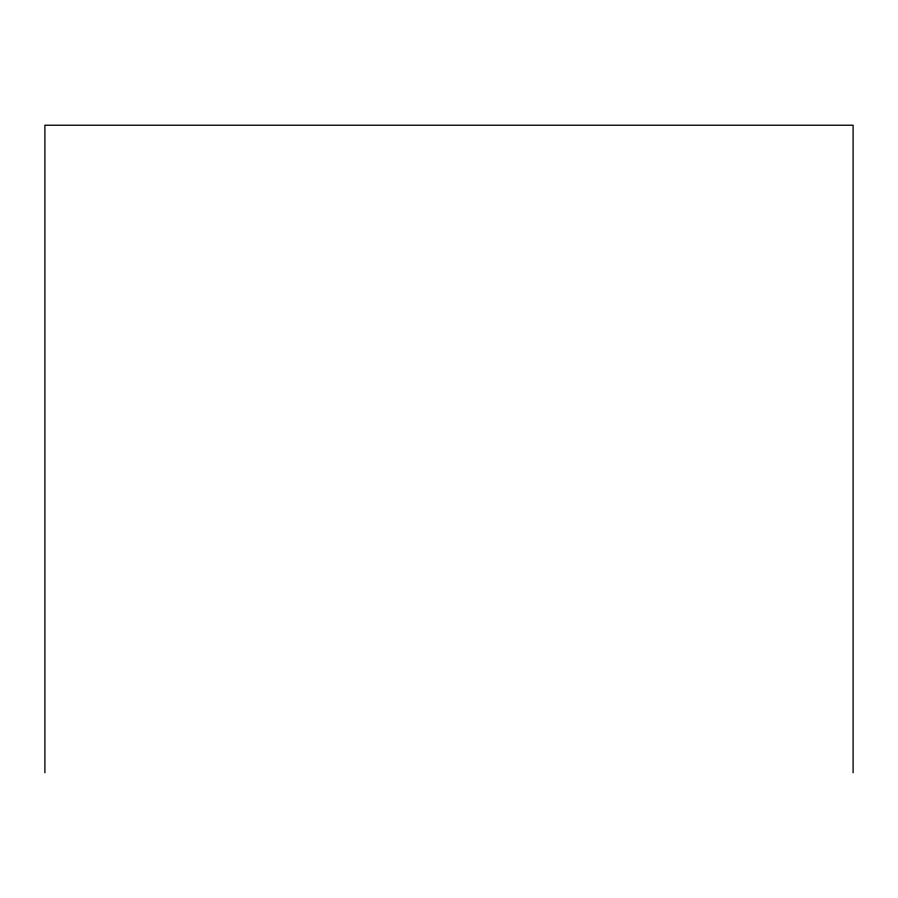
<?xml version="1.0" encoding="UTF-8"?>
<svg xmlns="http://www.w3.org/2000/svg" width="898" height="898" viewBox="0 0 898 898"><rect width="100%" height="100%" fill="white"/><g stroke="black" fill="none" stroke-linecap="round" stroke-linejoin="round"><path stroke-width="1.35" d="M853.1 772.774L853.1 125.226L44.9 125.226L44.9 772.774"/></g></svg>
